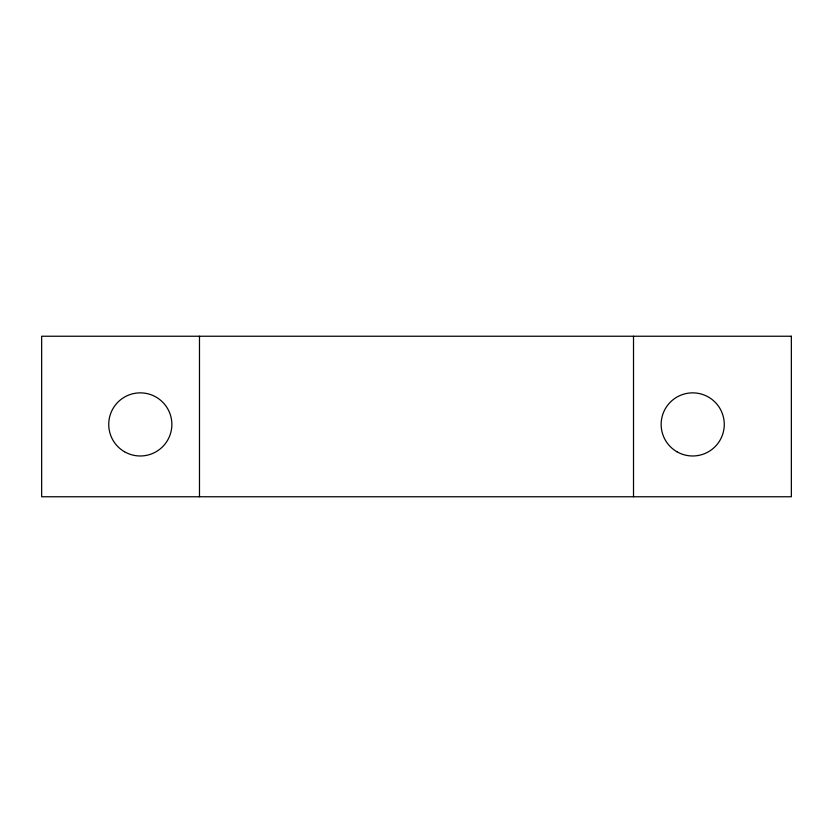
<?xml version="1.0" encoding="UTF-8"?>
<svg xmlns="http://www.w3.org/2000/svg" width="833" height="833" viewBox="0 0 833 833"><rect width="100%" height="100%" fill="white"/><g stroke="black" fill="none" stroke-linecap="round" stroke-linejoin="round"><path stroke-width="1.25" d="M633.517 336.24L633.517 496.76M199.483 336.24L199.483 496.76M791.35 336.24L41.65 336.24L41.65 496.76L791.35 496.76L791.35 336.24M124.513 451.757A31.571 31.571 0 0 0 171.858 424.424A31.571 31.571 0 0 0 124.513 397.081A31.571 31.571 0 0 0 124.513 451.757M676.927 451.757A31.571 31.571 0 0 0 724.273 424.424A31.571 31.571 0 0 0 676.927 397.081A31.571 31.571 0 0 0 676.927 451.757"/></g></svg>
